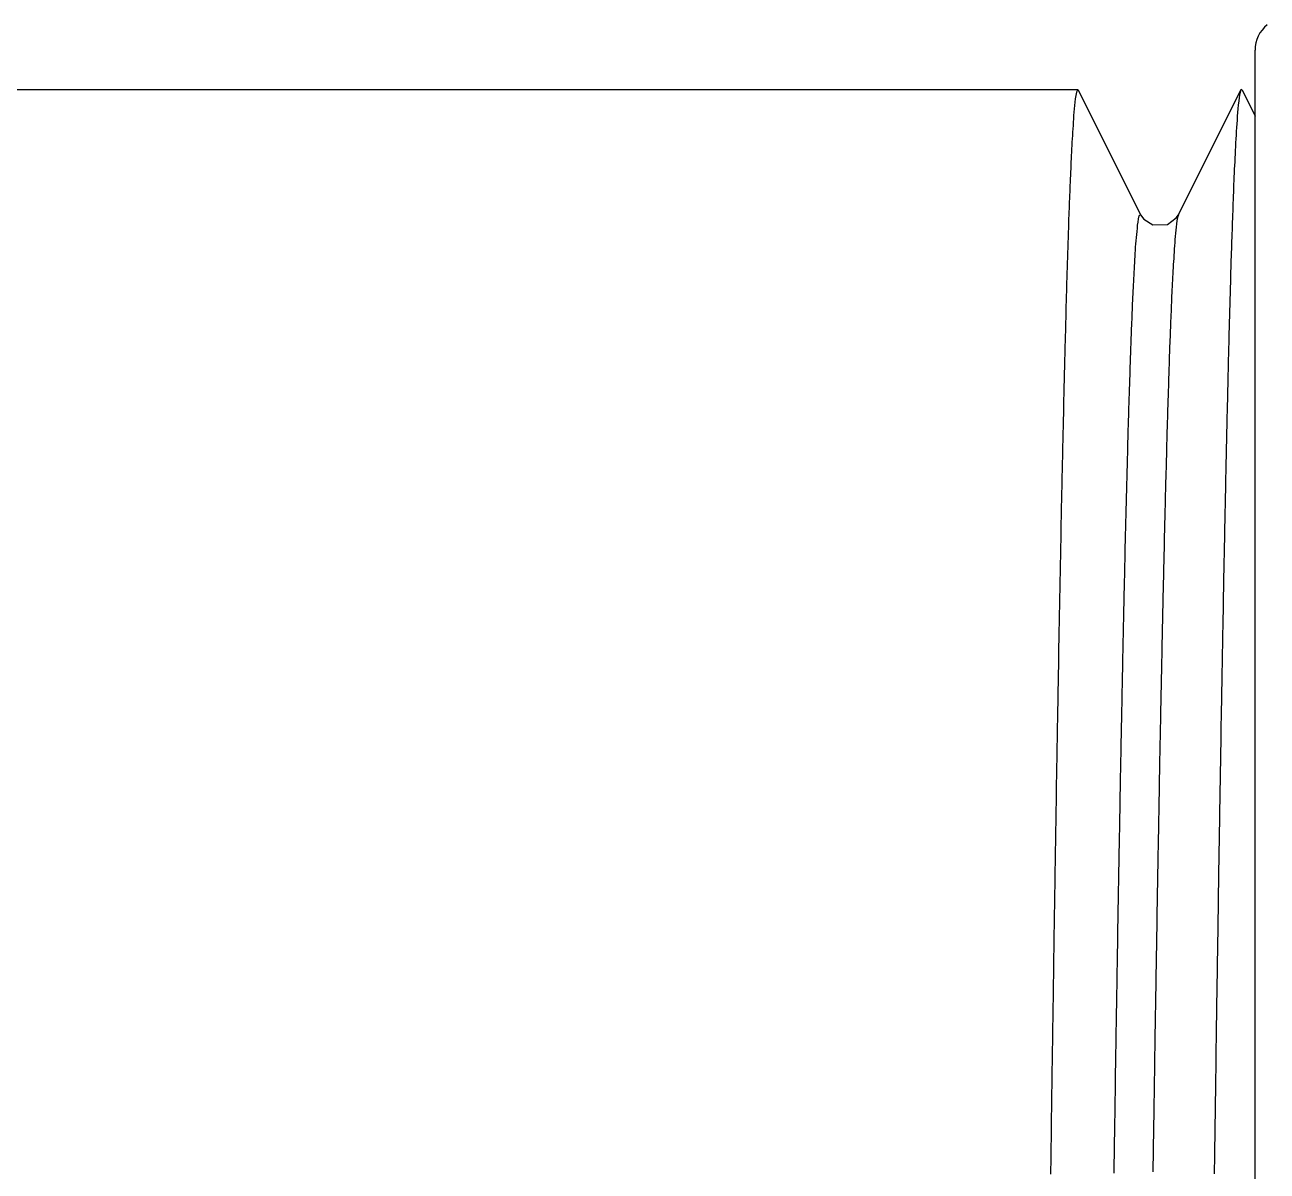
# Model space of a CAD drawing. Header units: millimetres. Extents: x 0 to 5600, y -67 to 2530.
# Drawn here: x 5130.19 to 5141.88, y 941.48 to 952.26 of the extents above; entities that cross this region are included whole.
import ezdxf

# ---------------------------------------------------------------- set-up
doc = ezdxf.new("R2010")
doc.units = ezdxf.units.MM
doc.layers.add('내부선 및 부속', color=4, linetype='Continuous')

msp = doc.modelspace()

# ---------------------------------------------------------------- linework, layer by layer
at = {"layer": '내부선 및 부속', "linetype": 'Continuous'}
for p, q in [((5141.765, 910.225), (5141.765, 952.023)), ((5119.863, 951.655), (5140.097, 951.655)), ((5119.863, 951.655), (5140.097, 951.655)), ((5140.103, 951.649), (5140.689, 950.476)), ((5141.044, 950.476), (5141.631, 951.649)), ((5141.637, 951.655), (5141.631, 951.649)), ((5141.643, 951.649), (5141.637, 951.655)), ((5141.643, 951.649), (5141.765, 951.404))]:
    msp.add_line(p, q, dxfattribs=at)
at = {"layer": '내부선 및 부속', "linetype": 'Continuous', "flags": 128}
for points in [[(5140.097, 951.655), (5140.085, 951.627), (5140.079, 951.596), (5140.074, 951.565), (5140.071, 951.534), (5140.067, 951.503), (5140.064, 951.472), (5140.062, 951.44), (5140.059, 951.409), (5140.057, 951.378), (5140.055, 951.347), (5140.053, 951.315), (5140.051, 951.284), (5140.049, 951.253), (5140.047, 951.222), (5140.045, 951.19), (5140.043, 951.159), (5140.042, 951.128), (5140.04, 951.096), (5140.038, 951.065), (5140.037, 951.034), (5140.035, 951.003), (5140.034, 950.971), (5140.032, 950.94), (5140.031, 950.909), (5140.03, 950.877), (5140.028, 950.846), (5140.027, 950.815), (5140.026, 950.783), (5140.024, 950.752), (5140.023, 950.721), (5140.022, 950.69), (5140.021, 950.658), (5140.019, 950.627), (5140.018, 950.596), (5140.017, 950.564), (5140.016, 950.533), (5140.015, 950.502), (5140.014, 950.47), (5140.012, 950.439), (5140.011, 950.408), (5140.01, 950.376), (5140.009, 950.345), (5140.008, 950.314), (5140.007, 950.283), (5140.006, 950.251), (5140.005, 950.22), (5140.004, 950.189), (5140.003, 950.157), (5140.002, 950.126), (5140.001, 950.095), (5140, 950.063), (5139.999, 950.032), (5139.998, 950.001), (5139.997, 949.969), (5139.996, 949.938), (5139.995, 949.907), (5139.994, 949.875), (5139.993, 949.844), (5139.993, 949.813), (5139.992, 949.782), (5139.991, 949.75), (5139.99, 949.719), (5139.989, 949.688), (5139.988, 949.656), (5139.987, 949.625), (5139.986, 949.594), (5139.986, 949.562), (5139.985, 949.531), (5139.984, 949.5), (5139.983, 949.468), (5139.982, 949.437), (5139.981, 949.406), (5139.981, 949.374), (5139.98, 949.343), (5139.979, 949.312), (5139.978, 949.28), (5139.977, 949.249), (5139.977, 949.218), (5139.976, 949.187), (5139.975, 949.155), (5139.974, 949.124), (5139.973, 949.093), (5139.973, 949.061), (5139.972, 949.03), (5139.971, 948.999), (5139.97, 948.967), (5139.97, 948.936), (5139.969, 948.905), (5139.968, 948.873), (5139.967, 948.842), (5139.967, 948.811), (5139.966, 948.779), (5139.965, 948.748), (5139.964, 948.717), (5139.964, 948.685), (5139.963, 948.654), (5139.962, 948.623), (5139.962, 948.591), (5139.961, 948.56), (5139.96, 948.529), (5139.96, 948.529), (5139.959, 948.498), (5139.959, 948.466), (5139.958, 948.435), (5139.957, 948.404), (5139.957, 948.372), (5139.956, 948.341), (5139.955, 948.31), (5139.955, 948.278), (5139.954, 948.247), (5139.953, 948.216), (5139.953, 948.184), (5139.952, 948.153), (5139.951, 948.122), (5139.951, 948.09), (5139.95, 948.059), (5139.949, 948.028), (5139.949, 947.996), (5139.948, 947.965), (5139.947, 947.934), (5139.947, 947.902), (5139.946, 947.871), (5139.945, 947.84), (5139.945, 947.808), (5139.944, 947.777), (5139.943, 947.746), (5139.943, 947.714), (5139.942, 947.683), (5139.942, 947.652), (5139.941, 947.621), (5139.94, 947.589), (5139.94, 947.558), (5139.939, 947.527), (5139.938, 947.495), (5139.938, 947.464), (5139.937, 947.433), (5139.937, 947.401), (5139.936, 947.37), (5139.935, 947.339), (5139.935, 947.307), (5139.934, 947.276), (5139.934, 947.245), (5139.933, 947.213), (5139.932, 947.182), (5139.932, 947.151), (5139.931, 947.119), (5139.931, 947.088), (5139.93, 947.057), (5139.929, 947.025), (5139.929, 946.994), (5139.928, 946.963), (5139.928, 946.931), (5139.927, 946.9), (5139.926, 946.869), (5139.926, 946.837), (5139.925, 946.806), (5139.925, 946.775), (5139.924, 946.743), (5139.924, 946.712), (5139.923, 946.681), (5139.922, 946.65), (5139.922, 946.618), (5139.921, 946.587), (5139.921, 946.556), (5139.92, 946.524), (5139.92, 946.493), (5139.919, 946.462), (5139.918, 946.43), (5139.918, 946.399), (5139.917, 946.368), (5139.917, 946.336), (5139.916, 946.305), (5139.916, 946.274), (5139.915, 946.242), (5139.915, 946.211), (5139.914, 946.18), (5139.913, 946.148), (5139.913, 946.117), (5139.912, 946.086), (5139.912, 946.054), (5139.911, 946.023), (5139.911, 945.992), (5139.91, 945.96), (5139.91, 945.929), (5139.909, 945.898), (5139.909, 945.866), (5139.908, 945.835), (5139.907, 945.804), (5139.907, 945.772), (5139.906, 945.741), (5139.906, 945.71), (5139.905, 945.679), (5139.905, 945.647), (5139.904, 945.616), (5139.904, 945.585), (5139.903, 945.553), (5139.903, 945.522), (5139.902, 945.491), (5139.902, 945.459), (5139.901, 945.428), (5139.901, 945.397), (5139.901, 945.397), (5139.9, 945.365), (5139.9, 945.334), (5139.899, 945.303), (5139.899, 945.271), (5139.898, 945.24), (5139.898, 945.209), (5139.897, 945.177), (5139.896, 945.146), (5139.896, 945.115), (5139.895, 945.083), (5139.895, 945.052), (5139.894, 945.021), (5139.894, 944.989), (5139.893, 944.958), (5139.893, 944.927), (5139.892, 944.895), (5139.892, 944.864), (5139.891, 944.833), (5139.891, 944.801), (5139.89, 944.77), (5139.89, 944.739), (5139.889, 944.707), (5139.889, 944.676), (5139.888, 944.645), (5139.888, 944.613), (5139.887, 944.582), (5139.887, 944.551), (5139.886, 944.52), (5139.886, 944.488), (5139.885, 944.457), (5139.885, 944.426), (5139.884, 944.394), (5139.884, 944.363), (5139.883, 944.332), (5139.883, 944.3), (5139.883, 944.269), (5139.882, 944.238), (5139.882, 944.206), (5139.881, 944.175), (5139.881, 944.144), (5139.88, 944.112), (5139.88, 944.081), (5139.879, 944.05), (5139.879, 944.018), (5139.878, 943.987), (5139.878, 943.956), (5139.877, 943.924), (5139.877, 943.893), (5139.876, 943.862), (5139.876, 943.83), (5139.875, 943.799), (5139.875, 943.768), (5139.874, 943.736), (5139.874, 943.705), (5139.873, 943.674), (5139.873, 943.642), (5139.872, 943.611), (5139.872, 943.58), (5139.872, 943.548), (5139.871, 943.517), (5139.871, 943.486), (5139.87, 943.454), (5139.87, 943.423), (5139.869, 943.392), (5139.869, 943.361), (5139.868, 943.329), (5139.868, 943.298), (5139.867, 943.267), (5139.867, 943.235), (5139.866, 943.204), (5139.866, 943.173), (5139.865, 943.141), (5139.865, 943.11), (5139.865, 943.079), (5139.864, 943.047), (5139.864, 943.016), (5139.863, 942.985), (5139.863, 942.953), (5139.862, 942.922), (5139.862, 942.891), (5139.861, 942.859), (5139.861, 942.828), (5139.86, 942.797), (5139.86, 942.765), (5139.86, 942.734), (5139.859, 942.703), (5139.859, 942.671), (5139.858, 942.64), (5139.858, 942.609), (5139.857, 942.577), (5139.857, 942.546), (5139.856, 942.515), (5139.856, 942.483), (5139.855, 942.452), (5139.855, 942.421), (5139.855, 942.389), (5139.854, 942.358), (5139.854, 942.327), (5139.853, 942.295), (5139.853, 942.264), (5139.853, 942.264), (5139.852, 942.233), (5139.852, 942.201), (5139.851, 942.17), (5139.851, 942.139), (5139.851, 942.108), (5139.85, 942.076), (5139.85, 942.045), (5139.849, 942.014), (5139.849, 941.982), (5139.848, 941.951), (5139.848, 941.92), (5139.847, 941.888), (5139.847, 941.857), (5139.847, 941.826), (5139.846, 941.794), (5139.846, 941.763), (5139.845, 941.732), (5139.845, 941.7), (5139.844, 941.669), (5139.844, 941.638), (5139.844, 941.606), (5139.843, 941.575), (5139.843, 941.544), (5139.842, 941.512), (5139.842, 941.481), (5139.841, 941.45)], [(5141.631, 951.649), (5141.621, 951.615), (5141.616, 951.579), (5141.612, 951.544), (5141.608, 951.508), (5141.604, 951.473), (5141.601, 951.437), (5141.598, 951.402), (5141.596, 951.366), (5141.593, 951.33), (5141.591, 951.295), (5141.589, 951.259), (5141.587, 951.224), (5141.585, 951.188), (5141.583, 951.152), (5141.581, 951.117), (5141.579, 951.081), (5141.577, 951.046), (5141.575, 951.01), (5141.574, 950.974), (5141.572, 950.939), (5141.57, 950.903), (5141.569, 950.867), (5141.567, 950.832), (5141.566, 950.796), (5141.564, 950.76), (5141.563, 950.725), (5141.562, 950.689), (5141.56, 950.653), (5141.559, 950.618), (5141.557, 950.582), (5141.556, 950.547), (5141.555, 950.511), (5141.554, 950.475), (5141.552, 950.44), (5141.551, 950.404), (5141.55, 950.368), (5141.549, 950.333), (5141.547, 950.297), (5141.546, 950.261), (5141.545, 950.226), (5141.544, 950.19), (5141.543, 950.154), (5141.542, 950.119), (5141.54, 950.083), (5141.539, 950.047), (5141.538, 950.012), (5141.537, 949.976), (5141.536, 949.94), (5141.535, 949.905), (5141.534, 949.869), (5141.533, 949.833), (5141.532, 949.798), (5141.531, 949.762), (5141.53, 949.726), (5141.529, 949.691), (5141.528, 949.655), (5141.527, 949.619), (5141.526, 949.584), (5141.525, 949.548), (5141.524, 949.512), (5141.523, 949.477), (5141.522, 949.441), (5141.521, 949.405), (5141.52, 949.37), (5141.519, 949.334), (5141.518, 949.298), (5141.518, 949.263), (5141.517, 949.227), (5141.516, 949.191), (5141.515, 949.156), (5141.514, 949.12), (5141.513, 949.084), (5141.512, 949.049), (5141.511, 949.013), (5141.51, 948.977), (5141.51, 948.942), (5141.509, 948.906), (5141.508, 948.87), (5141.507, 948.835), (5141.506, 948.799), (5141.505, 948.763), (5141.505, 948.728), (5141.504, 948.692), (5141.503, 948.656), (5141.502, 948.621), (5141.501, 948.585), (5141.5, 948.549), (5141.5, 948.514), (5141.499, 948.478), (5141.498, 948.442), (5141.497, 948.407), (5141.496, 948.371), (5141.496, 948.335), (5141.495, 948.3), (5141.494, 948.264), (5141.493, 948.228), (5141.493, 948.193), (5141.492, 948.157), (5141.491, 948.121), (5141.49, 948.086), (5141.49, 948.086), (5141.49, 948.05), (5141.489, 948.014), (5141.488, 947.979), (5141.487, 947.943), (5141.487, 947.907), (5141.486, 947.872), (5141.485, 947.836), (5141.484, 947.8), (5141.484, 947.765), (5141.483, 947.729), (5141.482, 947.693), (5141.481, 947.658), (5141.481, 947.622), (5141.48, 947.586), (5141.479, 947.551), (5141.479, 947.515), (5141.478, 947.479), (5141.477, 947.444), (5141.477, 947.408), (5141.476, 947.372), (5141.475, 947.337), (5141.474, 947.301), (5141.474, 947.265), (5141.473, 947.23), (5141.472, 947.194), (5141.472, 947.158), (5141.471, 947.123), (5141.47, 947.087), (5141.47, 947.051), (5141.469, 947.016), (5141.468, 946.98), (5141.468, 946.944), (5141.467, 946.909), (5141.466, 946.873), (5141.466, 946.837), (5141.465, 946.802), (5141.464, 946.766), (5141.464, 946.73), (5141.463, 946.695), (5141.462, 946.659), (5141.462, 946.623), (5141.461, 946.588), (5141.46, 946.552), (5141.46, 946.516), (5141.459, 946.481), (5141.459, 946.445), (5141.458, 946.409), (5141.457, 946.374), (5141.457, 946.338), (5141.456, 946.302), (5141.455, 946.267), (5141.455, 946.231), (5141.454, 946.195), (5141.453, 946.16), (5141.453, 946.124), (5141.452, 946.088), (5141.452, 946.053), (5141.451, 946.017), (5141.45, 945.981), (5141.45, 945.946), (5141.449, 945.91), (5141.449, 945.874), (5141.448, 945.839), (5141.447, 945.803), (5141.447, 945.767), (5141.446, 945.732), (5141.445, 945.696), (5141.445, 945.66), (5141.444, 945.625), (5141.444, 945.589), (5141.443, 945.553), (5141.442, 945.518), (5141.442, 945.482), (5141.441, 945.446), (5141.441, 945.411), (5141.44, 945.375), (5141.439, 945.339), (5141.439, 945.304), (5141.438, 945.268), (5141.438, 945.232), (5141.437, 945.197), (5141.437, 945.161), (5141.436, 945.125), (5141.435, 945.09), (5141.435, 945.054), (5141.434, 945.018), (5141.434, 944.983), (5141.433, 944.947), (5141.432, 944.911), (5141.432, 944.876), (5141.431, 944.84), (5141.431, 944.804), (5141.43, 944.768), (5141.43, 944.733), (5141.429, 944.697), (5141.428, 944.661), (5141.428, 944.626), (5141.427, 944.59), (5141.427, 944.554), (5141.426, 944.519), (5141.426, 944.519), (5141.426, 944.483), (5141.425, 944.447), (5141.425, 944.412), (5141.424, 944.376), (5141.423, 944.34), (5141.423, 944.305), (5141.422, 944.269), (5141.422, 944.233), (5141.421, 944.198), (5141.421, 944.162), (5141.42, 944.126), (5141.42, 944.091), (5141.419, 944.055), (5141.418, 944.019), (5141.418, 943.984), (5141.417, 943.948), (5141.417, 943.912), (5141.416, 943.877), (5141.416, 943.841), (5141.415, 943.805), (5141.415, 943.77), (5141.414, 943.734), (5141.414, 943.698), (5141.413, 943.663), (5141.412, 943.627), (5141.412, 943.591), (5141.411, 943.556), (5141.411, 943.52), (5141.41, 943.484), (5141.41, 943.449), (5141.409, 943.413), (5141.409, 943.377), (5141.408, 943.342), (5141.408, 943.306), (5141.407, 943.27), (5141.407, 943.235), (5141.406, 943.199), (5141.406, 943.163), (5141.405, 943.128), (5141.404, 943.092), (5141.404, 943.056), (5141.403, 943.021), (5141.403, 942.985), (5141.402, 942.949), (5141.402, 942.914), (5141.401, 942.878), (5141.401, 942.842), (5141.4, 942.807), (5141.4, 942.771), (5141.399, 942.735), (5141.399, 942.7), (5141.398, 942.664), (5141.398, 942.628), (5141.397, 942.593), (5141.397, 942.557), (5141.396, 942.521), (5141.396, 942.486), (5141.395, 942.45), (5141.395, 942.414), (5141.394, 942.378), (5141.394, 942.343), (5141.393, 942.307), (5141.393, 942.271), (5141.392, 942.236), (5141.392, 942.2), (5141.391, 942.164), (5141.391, 942.129), (5141.39, 942.093), (5141.39, 942.057), (5141.389, 942.022), (5141.389, 941.986), (5141.388, 941.95), (5141.388, 941.915), (5141.387, 941.879), (5141.387, 941.843), (5141.386, 941.808), (5141.386, 941.772), (5141.385, 941.736), (5141.385, 941.701), (5141.384, 941.665), (5141.384, 941.629), (5141.383, 941.594), (5141.383, 941.558), (5141.382, 941.522), (5141.382, 941.487), (5141.381, 941.451)], [(5140.69, 950.476), (5140.673, 950.464), (5140.667, 950.436), (5140.662, 950.407), (5140.658, 950.377), (5140.655, 950.348), (5140.652, 950.319), (5140.649, 950.289), (5140.646, 950.26), (5140.644, 950.23), (5140.642, 950.201), (5140.639, 950.171), (5140.637, 950.142), (5140.635, 950.112), (5140.634, 950.083), (5140.632, 950.053), (5140.63, 950.024), (5140.628, 949.994), (5140.627, 949.965), (5140.625, 949.935), (5140.624, 949.906), (5140.622, 949.876), (5140.621, 949.847), (5140.619, 949.817), (5140.618, 949.788), (5140.616, 949.758), (5140.615, 949.729), (5140.614, 949.699), (5140.612, 949.67), (5140.611, 949.64), (5140.61, 949.611), (5140.608, 949.581), (5140.607, 949.552), (5140.606, 949.522), (5140.605, 949.493), (5140.604, 949.463), (5140.602, 949.434), (5140.601, 949.404), (5140.6, 949.375), (5140.599, 949.345), (5140.598, 949.316), (5140.597, 949.286), (5140.596, 949.257), (5140.595, 949.227), (5140.594, 949.197), (5140.593, 949.168), (5140.592, 949.138), (5140.591, 949.109), (5140.59, 949.079), (5140.589, 949.05), (5140.588, 949.02), (5140.587, 948.991), (5140.586, 948.961), (5140.585, 948.932), (5140.584, 948.902), (5140.583, 948.873), (5140.582, 948.843), (5140.581, 948.814), (5140.58, 948.784), (5140.579, 948.754), (5140.578, 948.725), (5140.577, 948.695), (5140.576, 948.666), (5140.576, 948.636), (5140.575, 948.607), (5140.574, 948.577), (5140.573, 948.548), (5140.572, 948.518), (5140.571, 948.489), (5140.57, 948.459), (5140.57, 948.43), (5140.569, 948.4), (5140.568, 948.371), (5140.567, 948.341), (5140.566, 948.311), (5140.565, 948.282), (5140.565, 948.252), (5140.564, 948.223), (5140.563, 948.193), (5140.562, 948.164), (5140.562, 948.134), (5140.561, 948.105), (5140.56, 948.075), (5140.559, 948.046), (5140.558, 948.016), (5140.558, 947.987), (5140.557, 947.957), (5140.556, 947.928), (5140.555, 947.898), (5140.555, 947.868), (5140.554, 947.839), (5140.553, 947.809), (5140.552, 947.78), (5140.552, 947.75), (5140.551, 947.721), (5140.55, 947.691), (5140.55, 947.662), (5140.549, 947.632), (5140.548, 947.603), (5140.547, 947.573), (5140.547, 947.544), (5140.547, 947.544), (5140.546, 947.514), (5140.545, 947.484), (5140.545, 947.455), (5140.544, 947.425), (5140.543, 947.396), (5140.542, 947.366), (5140.542, 947.337), (5140.541, 947.307), (5140.54, 947.278), (5140.54, 947.248), (5140.539, 947.219), (5140.538, 947.189), (5140.538, 947.16), (5140.537, 947.13), (5140.536, 947.1), (5140.536, 947.071), (5140.535, 947.041), (5140.534, 947.012), (5140.534, 946.982), (5140.533, 946.953), (5140.532, 946.923), (5140.532, 946.894), (5140.531, 946.864), (5140.531, 946.835), (5140.53, 946.805), (5140.529, 946.776), (5140.529, 946.746), (5140.528, 946.716), (5140.527, 946.687), (5140.527, 946.657), (5140.526, 946.628), (5140.526, 946.598), (5140.525, 946.569), (5140.524, 946.539), (5140.524, 946.51), (5140.523, 946.48), (5140.522, 946.451), (5140.522, 946.421), (5140.521, 946.392), (5140.521, 946.362), (5140.52, 946.332), (5140.519, 946.303), (5140.519, 946.273), (5140.518, 946.244), (5140.518, 946.214), (5140.517, 946.185), (5140.516, 946.155), (5140.516, 946.126), (5140.515, 946.096), (5140.515, 946.067), (5140.514, 946.037), (5140.513, 946.007), (5140.513, 945.978), (5140.512, 945.948), (5140.512, 945.919), (5140.511, 945.889), (5140.511, 945.86), (5140.51, 945.83), (5140.509, 945.801), (5140.509, 945.771), (5140.508, 945.742), (5140.508, 945.712), (5140.507, 945.683), (5140.507, 945.653), (5140.506, 945.623), (5140.505, 945.594), (5140.505, 945.564), (5140.504, 945.535), (5140.504, 945.505), (5140.503, 945.476), (5140.503, 945.446), (5140.502, 945.417), (5140.502, 945.387), (5140.501, 945.358), (5140.5, 945.328), (5140.5, 945.299), (5140.499, 945.269), (5140.499, 945.239), (5140.498, 945.21), (5140.498, 945.18), (5140.497, 945.151), (5140.497, 945.121), (5140.496, 945.092), (5140.496, 945.062), (5140.495, 945.033), (5140.494, 945.003), (5140.494, 944.974), (5140.493, 944.944), (5140.493, 944.914), (5140.492, 944.885), (5140.492, 944.855), (5140.491, 944.826), (5140.491, 944.796), (5140.49, 944.767), (5140.49, 944.737), (5140.489, 944.708), (5140.489, 944.678), (5140.488, 944.649), (5140.488, 944.619), (5140.487, 944.59), (5140.487, 944.59), (5140.486, 944.56), (5140.486, 944.53), (5140.485, 944.501), (5140.485, 944.471), (5140.484, 944.442), (5140.484, 944.412), (5140.483, 944.383), (5140.483, 944.353), (5140.482, 944.324), (5140.482, 944.294), (5140.481, 944.265), (5140.481, 944.235), (5140.48, 944.205), (5140.48, 944.176), (5140.479, 944.146), (5140.479, 944.117), (5140.478, 944.087), (5140.478, 944.058), (5140.477, 944.028), (5140.477, 943.999), (5140.476, 943.969), (5140.476, 943.94), (5140.475, 943.91), (5140.475, 943.881), (5140.474, 943.851), (5140.474, 943.821), (5140.473, 943.792), (5140.473, 943.762), (5140.472, 943.733), (5140.472, 943.703), (5140.471, 943.674), (5140.471, 943.644), (5140.47, 943.615), (5140.47, 943.585), (5140.469, 943.556), (5140.469, 943.526), (5140.468, 943.496), (5140.468, 943.467), (5140.467, 943.437), (5140.467, 943.408), (5140.466, 943.378), (5140.466, 943.349), (5140.466, 943.319), (5140.465, 943.29), (5140.465, 943.26), (5140.464, 943.231), (5140.464, 943.201), (5140.463, 943.172), (5140.463, 943.142), (5140.462, 943.112), (5140.462, 943.083), (5140.461, 943.053), (5140.461, 943.024), (5140.46, 942.994), (5140.46, 942.965), (5140.459, 942.935), (5140.459, 942.906), (5140.458, 942.876), (5140.458, 942.847), (5140.457, 942.817), (5140.457, 942.787), (5140.457, 942.758), (5140.456, 942.728), (5140.456, 942.699), (5140.455, 942.669), (5140.455, 942.64), (5140.454, 942.61), (5140.454, 942.581), (5140.453, 942.551), (5140.453, 942.522), (5140.452, 942.492), (5140.452, 942.462), (5140.451, 942.433), (5140.451, 942.403), (5140.45, 942.374), (5140.45, 942.344), (5140.45, 942.315), (5140.449, 942.285), (5140.449, 942.256), (5140.448, 942.226), (5140.448, 942.197), (5140.447, 942.167), (5140.447, 942.138), (5140.446, 942.108), (5140.446, 942.078), (5140.445, 942.049), (5140.445, 942.019), (5140.445, 941.99), (5140.444, 941.96), (5140.444, 941.931), (5140.443, 941.901), (5140.443, 941.872), (5140.442, 941.842), (5140.442, 941.813), (5140.441, 941.783), (5140.441, 941.753), (5140.441, 941.724), (5140.44, 941.694), (5140.44, 941.665), (5140.439, 941.635), (5140.439, 941.635), (5140.439, 941.606), (5140.438, 941.576), (5140.438, 941.547), (5140.437, 941.517), (5140.437, 941.488), (5140.437, 941.458)], [(5140.689, 950.476), (5140.718, 950.435), (5140.804, 950.379), (5140.941, 950.383), (5141.024, 950.445), (5141.044, 950.476)], [(5141.045, 950.476), (5141.036, 950.448), (5141.031, 950.418), (5141.027, 950.389), (5141.023, 950.36), (5141.02, 950.33), (5141.017, 950.301), (5141.014, 950.272), (5141.012, 950.242), (5141.01, 950.213), (5141.008, 950.183), (5141.006, 950.154), (5141.004, 950.124), (5141.002, 950.095), (5141, 950.065), (5140.998, 950.036), (5140.996, 950.006), (5140.995, 949.977), (5140.993, 949.947), (5140.991, 949.918), (5140.99, 949.888), (5140.988, 949.859), (5140.987, 949.829), (5140.985, 949.8), (5140.984, 949.77), (5140.983, 949.741), (5140.981, 949.711), (5140.98, 949.682), (5140.979, 949.652), (5140.977, 949.623), (5140.976, 949.593), (5140.975, 949.564), (5140.974, 949.534), (5140.973, 949.505), (5140.971, 949.475), (5140.97, 949.446), (5140.969, 949.416), (5140.968, 949.386), (5140.967, 949.357), (5140.966, 949.327), (5140.965, 949.298), (5140.963, 949.268), (5140.962, 949.239), (5140.961, 949.209), (5140.96, 949.18), (5140.959, 949.15), (5140.958, 949.121), (5140.957, 949.091), (5140.956, 949.062), (5140.955, 949.032), (5140.954, 949.003), (5140.953, 948.973), (5140.952, 948.944), (5140.951, 948.914), (5140.95, 948.884), (5140.95, 948.855), (5140.949, 948.825), (5140.948, 948.796), (5140.947, 948.766), (5140.946, 948.737), (5140.945, 948.707), (5140.944, 948.678), (5140.943, 948.648), (5140.942, 948.619), (5140.941, 948.589), (5140.941, 948.56), (5140.94, 948.53), (5140.939, 948.501), (5140.938, 948.471), (5140.937, 948.441), (5140.936, 948.412), (5140.936, 948.382), (5140.935, 948.353), (5140.934, 948.323), (5140.933, 948.294), (5140.932, 948.264), (5140.931, 948.235), (5140.931, 948.205), (5140.93, 948.176), (5140.929, 948.146), (5140.928, 948.117), (5140.928, 948.087), (5140.927, 948.058), (5140.926, 948.028), (5140.925, 947.998), (5140.924, 947.969), (5140.924, 947.939), (5140.923, 947.91), (5140.922, 947.88), (5140.921, 947.851), (5140.921, 947.821), (5140.92, 947.792), (5140.919, 947.762), (5140.919, 947.733), (5140.918, 947.703), (5140.917, 947.674), (5140.916, 947.644), (5140.916, 947.614), (5140.915, 947.585), (5140.914, 947.555), (5140.914, 947.526), (5140.914, 947.526), (5140.913, 947.496), (5140.912, 947.467), (5140.911, 947.437), (5140.911, 947.408), (5140.91, 947.378), (5140.909, 947.349), (5140.909, 947.319), (5140.908, 947.29), (5140.907, 947.26), (5140.907, 947.23), (5140.906, 947.201), (5140.905, 947.171), (5140.905, 947.142), (5140.904, 947.112), (5140.903, 947.083), (5140.903, 947.053), (5140.902, 947.024), (5140.901, 946.994), (5140.901, 946.965), (5140.9, 946.935), (5140.899, 946.906), (5140.899, 946.876), (5140.898, 946.846), (5140.897, 946.817), (5140.897, 946.787), (5140.896, 946.758), (5140.896, 946.728), (5140.895, 946.699), (5140.894, 946.669), (5140.894, 946.64), (5140.893, 946.61), (5140.892, 946.581), (5140.892, 946.551), (5140.891, 946.522), (5140.891, 946.492), (5140.89, 946.462), (5140.889, 946.433), (5140.889, 946.403), (5140.888, 946.374), (5140.887, 946.344), (5140.887, 946.315), (5140.886, 946.285), (5140.886, 946.256), (5140.885, 946.226), (5140.884, 946.197), (5140.884, 946.167), (5140.883, 946.138), (5140.883, 946.108), (5140.882, 946.078), (5140.882, 946.049), (5140.881, 946.019), (5140.88, 945.99), (5140.88, 945.96), (5140.879, 945.931), (5140.879, 945.901), (5140.878, 945.872), (5140.877, 945.842), (5140.877, 945.813), (5140.876, 945.783), (5140.876, 945.753), (5140.875, 945.724), (5140.875, 945.694), (5140.874, 945.665), (5140.873, 945.635), (5140.873, 945.606), (5140.872, 945.576), (5140.872, 945.547), (5140.871, 945.517), (5140.871, 945.488), (5140.87, 945.458), (5140.87, 945.429), (5140.869, 945.399), (5140.868, 945.369), (5140.868, 945.34), (5140.867, 945.31), (5140.867, 945.281), (5140.866, 945.251), (5140.866, 945.222), (5140.865, 945.192), (5140.865, 945.163), (5140.864, 945.133), (5140.864, 945.104), (5140.863, 945.074), (5140.862, 945.044), (5140.862, 945.015), (5140.861, 944.985), (5140.861, 944.956), (5140.86, 944.926), (5140.86, 944.897), (5140.859, 944.867), (5140.859, 944.838), (5140.858, 944.808), (5140.858, 944.779), (5140.857, 944.749), (5140.857, 944.72), (5140.856, 944.69), (5140.856, 944.66), (5140.855, 944.631), (5140.855, 944.601), (5140.854, 944.572), (5140.854, 944.572), (5140.853, 944.542), (5140.853, 944.513), (5140.852, 944.483), (5140.852, 944.454), (5140.851, 944.424), (5140.851, 944.395), (5140.85, 944.365), (5140.85, 944.335), (5140.849, 944.306), (5140.849, 944.276), (5140.848, 944.247), (5140.848, 944.217), (5140.847, 944.188), (5140.847, 944.158), (5140.846, 944.129), (5140.846, 944.099), (5140.845, 944.07), (5140.845, 944.04), (5140.844, 944.011), (5140.844, 943.981), (5140.843, 943.951), (5140.843, 943.922), (5140.842, 943.892), (5140.842, 943.863), (5140.841, 943.833), (5140.841, 943.804), (5140.84, 943.774), (5140.84, 943.745), (5140.839, 943.715), (5140.839, 943.686), (5140.838, 943.656), (5140.838, 943.626), (5140.837, 943.597), (5140.837, 943.567), (5140.836, 943.538), (5140.836, 943.508), (5140.835, 943.479), (5140.835, 943.449), (5140.834, 943.42), (5140.834, 943.39), (5140.833, 943.361), (5140.833, 943.331), (5140.833, 943.302), (5140.832, 943.272), (5140.832, 943.242), (5140.831, 943.213), (5140.831, 943.183), (5140.83, 943.154), (5140.83, 943.124), (5140.829, 943.095), (5140.829, 943.065), (5140.828, 943.036), (5140.828, 943.006), (5140.827, 942.977), (5140.827, 942.947), (5140.826, 942.917), (5140.826, 942.888), (5140.825, 942.858), (5140.825, 942.829), (5140.824, 942.799), (5140.824, 942.77), (5140.824, 942.74), (5140.823, 942.711), (5140.823, 942.681), (5140.822, 942.652), (5140.822, 942.622), (5140.821, 942.592), (5140.821, 942.563), (5140.82, 942.533), (5140.82, 942.504), (5140.819, 942.474), (5140.819, 942.445), (5140.818, 942.415), (5140.818, 942.386), (5140.817, 942.356), (5140.817, 942.327), (5140.817, 942.297), (5140.816, 942.268), (5140.816, 942.238), (5140.815, 942.208), (5140.815, 942.179), (5140.814, 942.149), (5140.814, 942.12), (5140.813, 942.09), (5140.813, 942.061), (5140.812, 942.031), (5140.812, 942.002), (5140.812, 941.972), (5140.811, 941.943), (5140.811, 941.913), (5140.81, 941.883), (5140.81, 941.854), (5140.809, 941.824), (5140.809, 941.795), (5140.808, 941.765), (5140.808, 941.736), (5140.808, 941.706), (5140.807, 941.677), (5140.807, 941.647), (5140.806, 941.618), (5140.806, 941.618), (5140.806, 941.588), (5140.805, 941.559), (5140.805, 941.529), (5140.804, 941.499), (5140.804, 941.47)]]:
    msp.add_lwpolyline(points, dxfattribs=at)
at = {"layer": '내부선 및 부속', "linetype": 'Continuous'}
msp.add_arc((5142.073, 952.023), 0.308, 129.0021, 180, dxfattribs=at)

doc.saveas('drawing.dxf')
